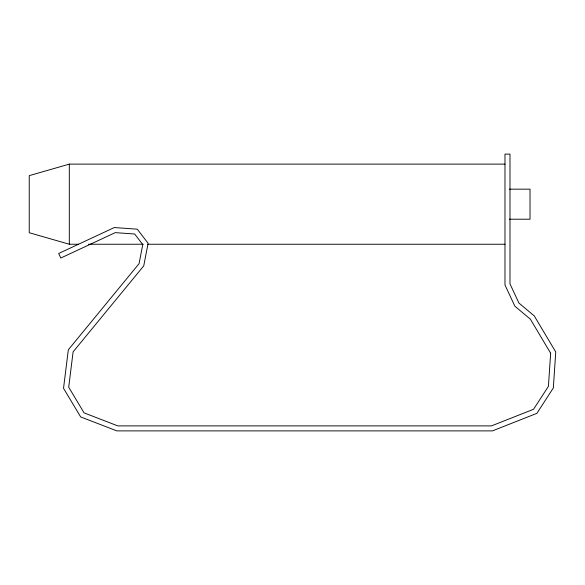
<?xml version="1.0" encoding="UTF-8"?>
<svg xmlns="http://www.w3.org/2000/svg" width="585" height="585" viewBox="0 0 585 585"><rect width="100%" height="100%" fill="white"/><g stroke="black" fill="none" stroke-linecap="round" stroke-linejoin="round"><path stroke-width="0.88" d="M504.979 164.122L69.315 164.122L29.25 175.639L29.25 232.728L69.315 244.245L78.448 244.245M509.455 189.16L530.017 189.16L530.017 219.207L509.455 219.207M88.489 244.245L143.296 244.245M147.859 244.245L504.979 244.245M69.315 164.122L69.315 244.245M550.646 353.201L548.423 386.327L533.557 409.273L491.473 425.887L117.804 425.887L84.079 412.878L68.708 387.211L73.11 351.848L143.742 265.861L148.107 243.294L137.27 229.174L114.316 227.543L58.683 253.488L60.796 258.029L115.26 232.633L134.667 234.007L142.762 244.552L139.069 263.659L68.321 349.793L63.524 388.301L80.664 416.929L116.876 430.889L492.424 430.889L536.891 413.346L553.33 387.957L555.75 351.98L534.273 315.922L518.932 303.052L509.988 283.871L509.988 154.111L504.979 154.111L504.979 284.983L514.866 306.174L530.405 319.213L550.646 353.201"/></g></svg>
